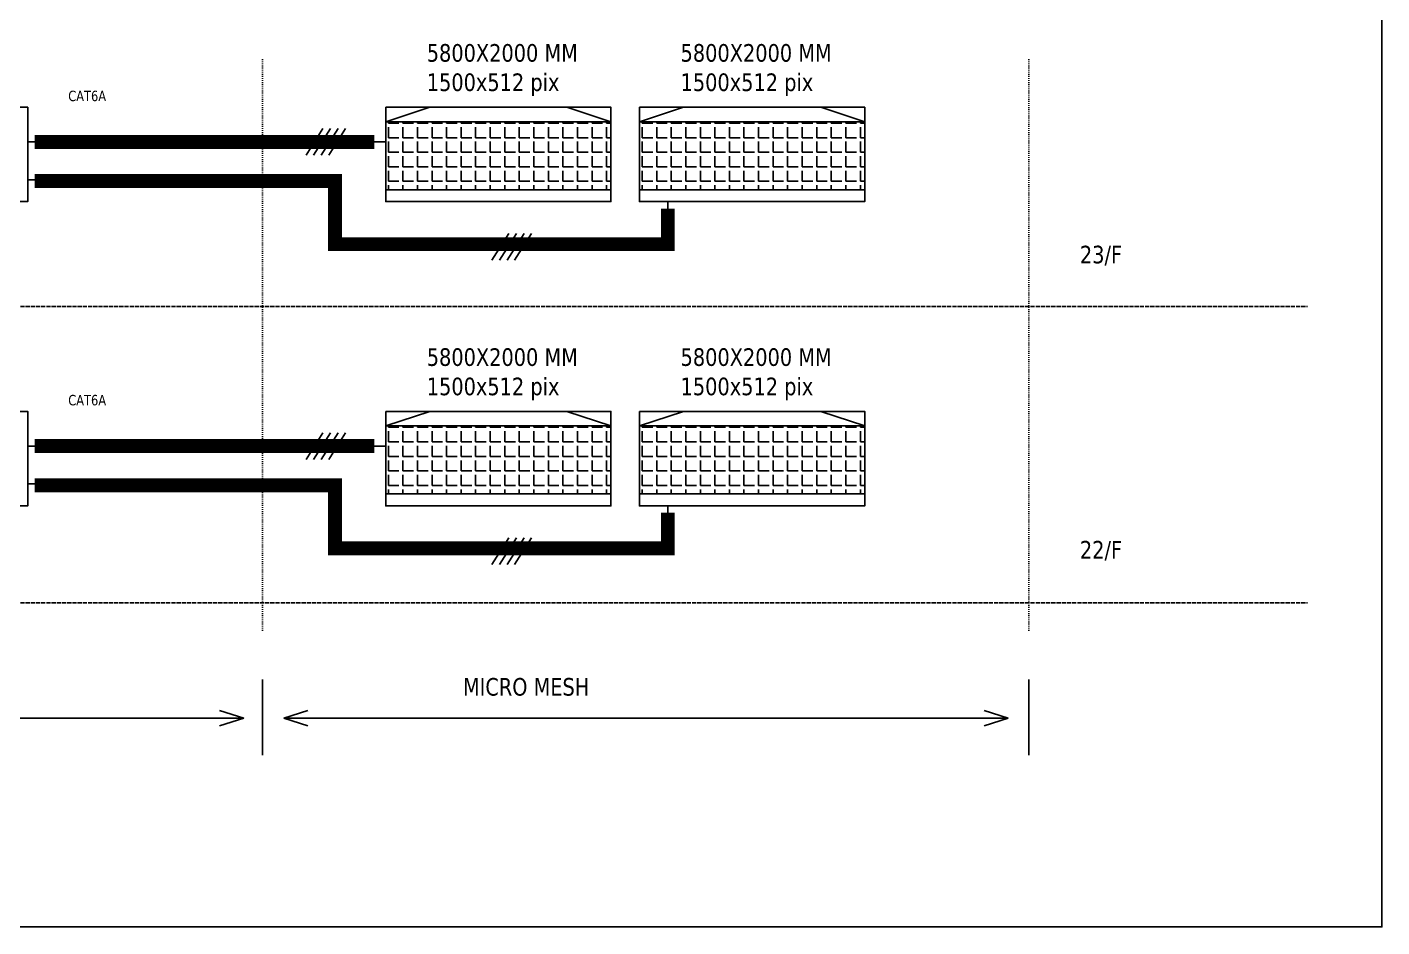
# Model space of a CAD drawing. Header units: millimetres. Extents: x 430 to 9320, y -2045 to 5442.
# Drawn here: x 2130 to 4082, y 709 to 2005 of the extents above; entities that cross this region are included whole.
import ezdxf

# ---------------------------------------------------------------- set-up
doc = ezdxf.new("R2010")
doc.units = ezdxf.units.MM
doc.linetypes.add('ACAD_ISO02W100', pattern=[15, 12, -3])
doc.linetypes.add('ACAD_ISO03W100', pattern=[30, 12, -18])
doc.layers.add('def', color=7, linetype='Continuous', plot=False)
doc.styles.get("Standard").update_dxf_attribs({"font": 'Arial.ttf'})

msp = doc.modelspace()

# ---------------------------------------------------------------- hatches: boundary and pattern name
h = msp.add_hatch()
h.set_pattern_fill('ANGLE', color=2, scale=3)
h.set_pattern_definition([(0, (-73.643, -249.857), (0, 20.955), [15.24, -5.715]), (90, (-73.643, -249.857), (-20.955, 1e-15), [15.24, -5.715])])
h.paths.add_polyline_path([(2646.7, 1868.6), (2971.1, 1868.6), (2971.1, 1770.7), (2646.7, 1770.7)])
h = msp.add_hatch()
h.set_pattern_fill('ANGLE', color=2, scale=3)
h.set_pattern_definition([(0, (291.883, -249.857), (0, 20.955), [15.24, -5.715]), (90, (291.883, -249.857), (-20.955, 1e-15), [15.24, -5.715])])
h.paths.add_polyline_path([(3012.2, 1868.6), (3336.6, 1868.6), (3336.6, 1770.7), (3012.2, 1770.7)])
h = msp.add_hatch()
h.set_pattern_fill('ANGLE', color=2, scale=3)
h.set_pattern_definition([(0, (-73.643, -688.053), (0, 20.955), [15.24, -5.715]), (90, (-73.643, -688.053), (-20.955, 1e-15), [15.24, -5.715])])
h.paths.add_polyline_path([(2646.7, 1430.4), (2971.1, 1430.4), (2971.1, 1332.5), (2646.7, 1332.5)])
h = msp.add_hatch()
h.set_pattern_fill('ANGLE', color=2, scale=3)
h.set_pattern_definition([(0, (291.883, -688.053), (0, 20.955), [15.24, -5.715]), (90, (291.883, -688.053), (-20.955, 1e-15), [15.24, -5.715])])
h.paths.add_polyline_path([(3012.2, 1430.4), (3336.6, 1430.4), (3336.6, 1332.5), (3012.2, 1332.5)])

# ---------------------------------------------------------------- linework, layer by layer
at = {"linetype": 'ACAD_ISO03W100', "ltscale": 0.1}
for p, q in [((2469.3, 1135.4), (2469.3, 1958.6)), ((3573.2, 1135.4), (3573.2, 1958.6))]:
    msp.add_line(p, q, dxfattribs=at)
for p, q in [((2646.7, 1868.6), (2710.1, 1889.5)), ((2971.1, 1868.6), (2907.7, 1889.5)), ((3012.2, 1868.6), (3075.6, 1889.5)), ((3336.6, 1868.6), (3273.2, 1889.5)), ((2556.3, 1858.8), (2531.9, 1820.5)), ((2567.2, 1858.8), (2542.8, 1820.5)), ((2578.1, 1858.8), (2553.7, 1820.5)), ((2589, 1858.8), (2564.6, 1820.5)), ((2646.7, 1868.6), (2971.1, 1868.6)), ((3012.2, 1868.6), (3336.6, 1868.6)), ((2131.1, 1839.6), (2646.7, 1839.6)), ((2646.7, 1770.7), (2971.1, 1770.7)), ((3012.2, 1770.7), (3336.6, 1770.7)), ((2824.1, 1707.5), (2799.6, 1669.2)), ((2835, 1707.5), (2810.5, 1669.2)), ((2845.9, 1707.5), (2821.4, 1669.2)), ((2856.8, 1707.5), (2832.4, 1669.2)), ((2646.7, 1430.4), (2710.1, 1451.3)), ((2971.1, 1430.4), (2907.7, 1451.3)), ((3012.2, 1430.4), (3075.6, 1451.3)), ((3336.6, 1430.4), (3273.2, 1451.3)), ((2646.7, 1430.4), (2971.1, 1430.4)), ((3012.2, 1430.4), (3336.6, 1430.4)), ((2556.3, 1420.6), (2531.9, 1382.3)), ((2567.2, 1420.6), (2542.8, 1382.3)), ((2578.1, 1420.6), (2553.7, 1382.3)), ((2589, 1420.6), (2564.6, 1382.3)), ((2131.1, 1401.4), (2646.7, 1401.4)), ((2646.7, 1332.5), (2971.1, 1332.5)), ((3012.2, 1332.5), (3336.6, 1332.5)), ((2824.1, 1269.3), (2799.6, 1231)), ((2835, 1269.3), (2810.5, 1231)), ((2845.9, 1269.3), (2821.4, 1231)), ((2856.8, 1269.3), (2832.4, 1231)), ((3573.2, 1065.3), (3573.2, 956.2)), ((2442.4, 1009.4), (2407.5, 1020.5)), ((2499.7, 1009.4), (2534.7, 1020.5)), ((3543.4, 1009.4), (3508.5, 1020.5)), ((1315.6, 1009.4), (2442.4, 1009.4)), ((2442.4, 1009.4), (2407.5, 998.3)), ((2499.7, 1009.4), (2534.7, 998.3)), ((2499.7, 1009.4), (3543.4, 1009.4)), ((3543.4, 1009.4), (3508.5, 998.3))]:
    msp.add_line(p, q)
at = {"color": 5, "linetype": 'ACAD_ISO02W100', "ltscale": 0.5}
msp.add_line((1242.9, 1602.6), (3974.2, 1602.6), dxfattribs=at)
at = {"color": 5, "linetype": 'ACAD_ISO02W100', "ltscale": 0.5, "transparency": 33554687}
msp.add_line((1242.9, 1175.5), (3974.2, 1175.5), dxfattribs=at)
at = {"transparency": 33554687}
msp.add_line((2469.3, 1065.3), (2469.3, 956.2), dxfattribs=at)
for points in [[(1896.5, 1889.5), (2131.1, 1889.5), (2131.1, 1753.5), (1896.5, 1753.5)], [(2646.7, 1889.5), (2971.1, 1889.5), (2971.1, 1753.5), (2646.7, 1753.5)], [(3012.2, 1889.5), (3336.6, 1889.5), (3336.6, 1753.5), (3012.2, 1753.5)], [(1896.5, 1451.3), (2131.1, 1451.3), (2131.1, 1315.3), (1896.5, 1315.3)], [(2646.7, 1451.3), (2971.1, 1451.3), (2971.1, 1315.3), (2646.7, 1315.3)], [(3012.2, 1451.3), (3336.6, 1451.3), (3336.6, 1315.3), (3012.2, 1315.3)]]:
    msp.add_lwpolyline(points, close=True)
at = {"color": 1, "transparency": 33554549, "const_width": 20}
for points in [[(2141.1, 1839.6), (2630.2, 1839.6)], [(2141.1, 1401.4), (2630.2, 1401.4)]]:
    msp.add_lwpolyline(points, dxfattribs=at)
at = {"color": 1, "transparency": 33554541, "const_width": 20}
for points in [[(3053.1, 1743.5), (3053.1, 1692.2), (2573.7, 1692.2), (2573.7, 1783.2), (2141.1, 1783.2)], [(3053.1, 1305.3), (3053.1, 1254), (2573.7, 1254), (2573.7, 1345), (2141.1, 1345)]]:
    msp.add_lwpolyline(points, dxfattribs=at)
for points in [[(3053.1, 1753.5), (3053.1, 1694), (2573.7, 1694), (2573.7, 1785), (2131.1, 1785)], [(3053.1, 1315.3), (3053.1, 1255.8), (2573.7, 1255.8), (2573.7, 1346.8), (2131.1, 1346.8)]]:
    msp.add_lwpolyline(points)
at = {"layer": 'def', "transparency": 33554687}
msp.add_lwpolyline([(430.1, 3105.9), (4081.6, 3105.9), (4081.6, 708.7), (430.1, 708.7)], close=True, dxfattribs=at)

# ---------------------------------------------------------------- texts
at = {"attachment_point": 1}
for s, width, insert, char_height in [('{\\fVerdana|b0|i0|c0|p0;\\W0.8;5800X2000 MM\\P1500x512 pix}', 236.204, (2705.8, 1980.5), 25.359), ('{\\fVerdana|b0|i0|c0|p0;\\W0.8;5800X2000 MM\\P1500x512 pix}', 236.204, (3071.4, 1980.5), 25.359), ('{\\fVerdana|b0|i0|c0|p0;\\W0.8;CAT6A }', 99.897, (2189.4, 1913.3), 15), ('{\\fVerdana|b0|i0|c0|p0;\\W0.8;23/F}', 209.297, (3646.6, 1690), 25.359), ('{\\fVerdana|b0|i0|c0|p0;\\W0.8;5800X2000 MM\\P1500x512 pix}', 236.204, (2705.8, 1542.3), 25.359), ('{\\fVerdana|b0|i0|c0|p0;\\W0.8;5800X2000 MM\\P1500x512 pix}', 236.204, (3071.4, 1542.3), 25.359), ('{\\fVerdana|b0|i0|c0|p0;\\W0.8;CAT6A }', 99.897, (2189.4, 1475.1), 15), ('{\\fVerdana|b0|i0|c0|p0;\\W0.8;22/F}', 209.297, (3646.6, 1264.8), 25.359), ('{\\fVerdana|b0|i0|c0|p0;\\W0.8;MICRO MESH}', 209.297, (2758, 1067.3), 25.359)]:
    msp.add_mtext_dynamic_manual_height_columns(s, width=width, gutter_width=126.8, heights=[0], dxfattribs=dict(at, insert=insert, char_height=char_height))

doc.saveas('drawing.dxf')
